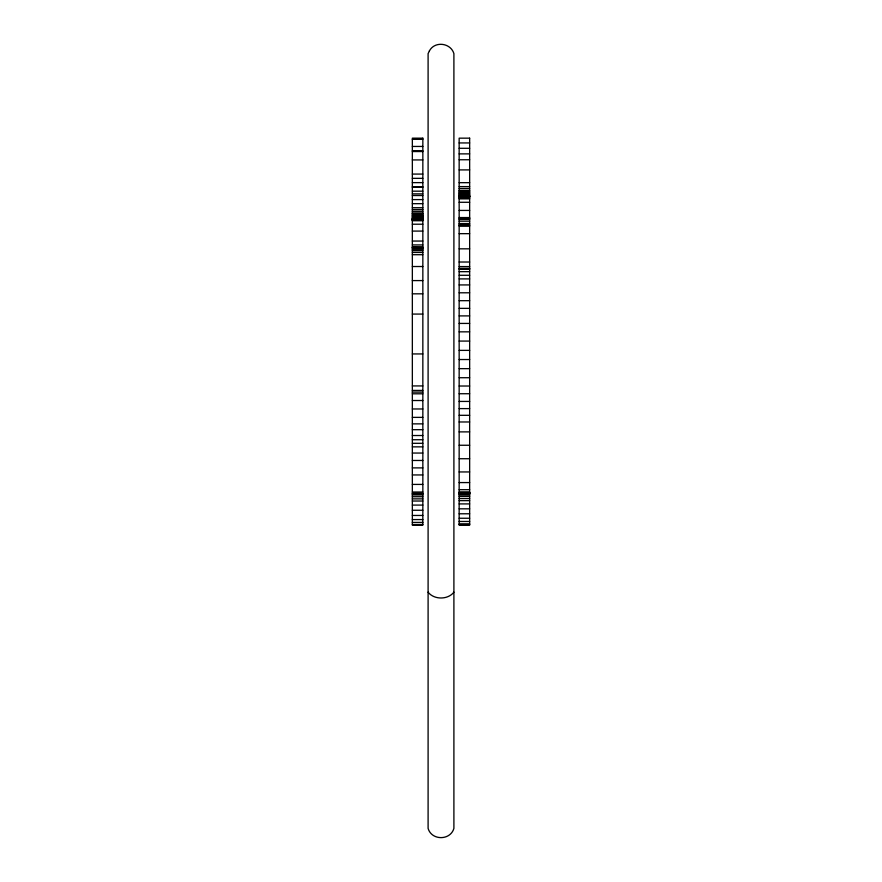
<?xml version="1.0" encoding="UTF-8"?>
<svg xmlns="http://www.w3.org/2000/svg" width="882" height="882" viewBox="0 0 882 882"><rect width="100%" height="100%" fill="white"/><g stroke="black" fill="none" stroke-linecap="round" stroke-linejoin="round"><path stroke-width="1.32" d="M453.899 592.186C447.946 599.925 434.054 599.925 428.101 592.186M412.346 139.345L422.842 139.345M459.158 142.939L469.654 142.939M412.346 146.445L422.842 146.445M459.158 148.297L469.654 148.297M412.346 150.734L422.842 150.734M412.346 151.55L422.842 151.55M459.158 153.876L469.654 153.876M459.158 159.752L469.654 159.752M412.346 159.929L422.842 159.929M459.158 169.906L469.654 169.906M412.346 174.074L422.842 174.074M412.346 178.351L422.842 178.351M412.346 182.629L422.842 182.629M459.158 182.673L469.654 182.673M459.158 186.609L469.654 186.609M412.346 186.918L422.842 186.797M412.346 187.127L422.842 187.238M459.158 188.528L469.654 188.528M459.158 190.457L469.654 190.457M412.346 191.174L422.842 191.174M459.158 191.306L469.654 191.306M459.158 192.585L469.654 192.585M459.158 193.489L469.654 193.489M412.346 193.875L422.842 193.875M459.158 194.349L469.654 194.349M459.158 195.275L469.654 195.275M412.346 195.528L422.842 195.528M459.158 195.925L469.654 195.925M459.158 196.091L469.654 196.091M459.158 196.267L469.654 196.179M459.158 196.399L469.654 196.399M459.158 196.543L469.654 196.653M459.158 197.281L469.654 197.281M459.158 198.075L469.654 198.075M459.158 198.869L469.654 198.869M412.346 199.597L422.842 199.597M459.158 202.287L469.654 202.287M412.346 203.676L422.842 203.676M412.346 207.711L422.842 207.711M412.346 209.541L422.842 209.541M459.158 210.434L469.654 210.434M412.346 211.305L422.842 211.305M412.346 213.069L422.842 213.069M412.346 213.51L422.842 213.51M412.346 214.106L422.842 214.106M412.346 215.065L422.842 215.065M412.346 215.726L422.842 215.726M412.346 216.476L422.842 216.476M412.346 217.292L422.842 217.292M459.158 217.556L469.654 217.556M412.346 218.019L422.842 218.019M412.346 218.56L422.842 218.56M412.346 218.857L422.842 218.857M412.346 219.045L422.842 218.957M412.346 219.155L422.842 219.155M412.346 219.364L422.842 219.364M459.158 219.386L469.654 219.386M412.346 219.574L422.842 219.574M412.346 219.717L422.842 219.717M412.346 219.96L422.842 219.905M412.346 220.048L422.842 220.048M412.346 220.268L422.842 220.268M412.346 220.743L422.842 220.743M459.158 221.173L469.654 221.173M459.158 223.554L469.654 223.554M412.346 224.215L422.842 224.215M459.158 224.8L469.654 224.8M459.158 225.461L469.654 225.461M459.158 226.112L469.654 226.112M412.346 231.084L422.842 231.084M459.158 233.664L469.654 233.664M412.346 241.051L422.842 241.051M412.346 244.931L422.842 244.931M412.346 246.927L422.842 246.927M412.346 247.434L422.842 247.467M412.346 247.577L422.842 247.71M412.346 248.305L422.842 248.305M459.158 248.823L469.654 248.823M412.346 249.275L422.842 249.275M412.346 250.631L422.842 250.631M412.346 252.45L422.842 252.45M412.346 254.711L422.842 254.711M459.158 262.02L469.654 262.02M412.346 266.518L422.842 266.518M459.158 266.585L469.654 266.585M459.158 268.393L469.654 268.393M459.158 268.734L469.654 268.734M459.158 269.219L469.654 269.219M459.158 271.667L469.654 271.667M459.158 275.283L469.654 275.283M459.158 278.899L469.654 278.899M412.346 280.586L422.842 280.586M459.158 284.93L469.654 284.93M459.158 292.791L469.654 292.791M412.346 293.827L422.842 293.827M459.158 300.685L469.654 300.685M459.158 308.369L469.654 308.369M412.346 314.069L422.842 314.069M459.158 315.899L469.654 315.899M459.158 323.429L469.654 323.429M459.158 331.841L469.654 331.841M459.158 341.08L469.654 341.08M459.158 350.375L469.654 350.375M412.346 353.936L422.842 353.936M459.158 359.536L469.654 359.536M459.158 368.654L469.654 368.654M459.158 377.717L469.654 377.717M412.346 385.93L422.842 385.93M459.158 386.018L469.654 386.018M412.346 390.428L422.842 390.428M412.346 392.115L422.842 392.115M412.346 393.802L422.842 393.802M459.158 393.725L469.654 393.725M412.346 400.516L422.842 400.516M459.158 401.431L469.654 401.431M459.158 408.609L469.654 408.609M412.346 408.972L422.842 408.972M459.158 415.312L469.654 415.312M412.346 417.373L422.842 417.373M459.158 421.971L469.654 421.971M412.346 423.867L422.842 423.867M412.346 429.688L422.842 429.688M459.158 431.882L469.654 431.882M412.346 435.521L422.842 435.521M412.346 439.732L422.842 439.732M412.346 443.304L422.842 443.304M459.158 445.256L469.654 445.256M412.346 446.854L422.842 446.854M412.346 453.05L422.842 453.05M459.158 458.728L469.654 458.728M412.346 460.47L422.842 460.47M412.346 467.89L422.842 467.89M459.158 471.947L469.654 471.947M412.346 474.946L422.842 474.946M459.158 482.575L469.654 482.575M412.346 484.416L422.842 484.416M459.158 489.686L469.654 489.686M412.346 492.024L422.842 492.024M459.158 492.09L469.654 492.09M459.158 492.432L469.654 492.432M459.158 492.751L469.654 492.751M459.158 492.983L469.654 492.983M459.158 493.137L469.654 493.137M412.346 493.38L422.842 493.38M459.158 493.303L469.654 493.303M459.158 493.523L469.654 493.523M412.346 494.008L422.842 494.008M459.158 494.085L469.654 494.085M412.346 494.945L422.842 494.945M459.158 494.923L469.654 494.923M459.158 496.401L469.654 496.401M412.346 496.72L422.842 496.72M459.158 498.528L469.654 498.528M412.346 498.87L422.842 498.87M459.158 500.645L469.654 500.645M412.346 501.02L422.842 501.02M459.158 503.909L469.654 503.909M412.346 505.088L422.842 505.088M459.158 508.826L469.654 508.826M412.346 510.259L422.842 510.259M459.158 513.776L469.654 513.776M412.346 515.452L422.842 515.452M459.158 518.252L469.654 518.252M412.346 519.575L422.842 519.575M459.158 521.46L469.654 521.46M412.346 522.409L422.842 522.409M459.158 523.941L469.654 523.941M412.346 524.525L422.842 524.525M459.158 524.525L469.654 524.525M429.391 50.947L428.101 53.615L428.101 828.418C431.64 840.678 450.36 840.678 453.899 828.418L453.899 53.615C450.746 42.788 434.672 40.781 429.391 50.947M422.842 138.165L412.346 138.165L412.346 525.165L422.842 525.165L422.842 138.165M469.654 138.165L459.158 138.165L459.158 525.165L469.654 525.165L469.654 138.165M469.654 218.516L459.158 218.527L469.654 218.604"/></g></svg>
